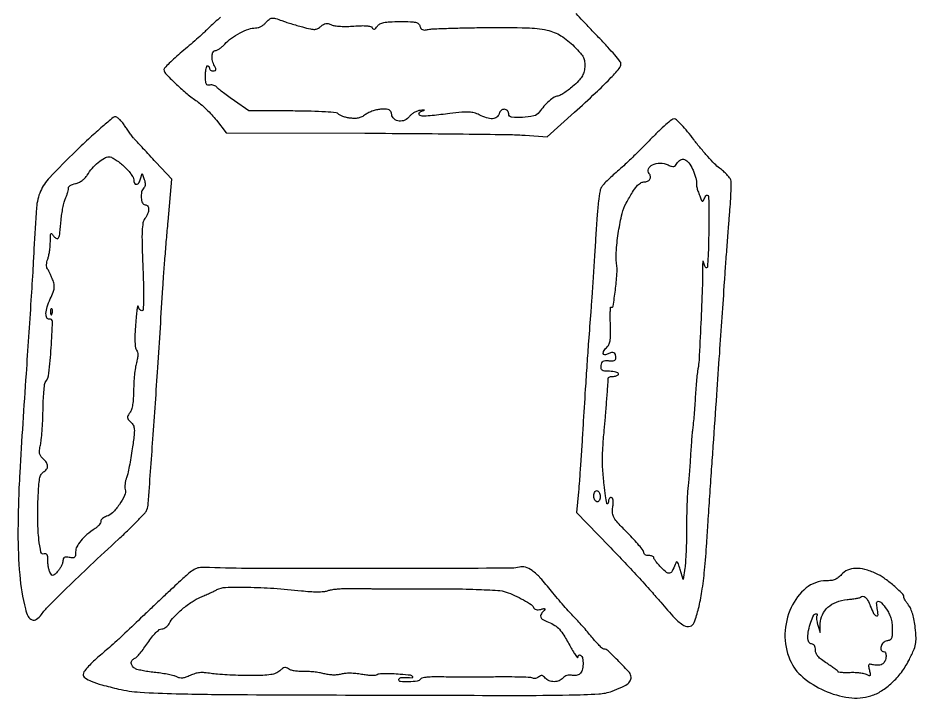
# Model space of a CAD drawing. Extents: x 0 to 5034, y 0 to 2560.
# Drawn here: x 2225.2 to 2580.9, y 485.6 to 755 of the extents above; entities that cross this region are included whole.
import ezdxf

# ---------------------------------------------------------------- set-up
doc = ezdxf.new("R2010")
doc.units = 0

msp = doc.modelspace()

# ---------------------------------------------------------------- linework, layer by layer
for points in [[(2437.992895, 759.90542, -0.000177), (2386.008207, 759.953946, -0.000912)], [(2305.371188, 755.229269, 0.003566), (2303.185588, 753.276902, 0.003597), (2301.217311, 751.467313, 0.009988), (2299.868981, 750.158341, -0.013296), (2298.404679, 748.75548, -0.003259), (2295.919623, 746.527693, -0.003336), (2293.037431, 744.011649, -0.003325), (2290.118981, 741.531677, 0.008261), (2287.391068, 739.16685, 0.012301), (2285.091201, 737.001218, 0.007395), (2283.257198, 735.13264, 0.192649), (2283, 734.489885, 0.193116), (2283.616534, 732.953138, 0.010227), (2287.416963, 729.138444, 0.016945), (2291.685041, 725.296279, 0.026126), (2295.647127, 722.30422, -0.029255), (2297.518296, 720.872705, -0.014302), (2299.736904, 718.846301, -0.014135), (2301.930347, 716.601262, -0.019884), (2303.746147, 714.470423), (2307.698038, 709.440846), (2362.599019, 709.289456, -0.001079), (2384.255356, 709.183021, -0.001443), (2403.903067, 708.987371, -0.001), (2420.381519, 708.742768, -0.015036), (2426.113549, 708.473671), (2434.727098, 707.809276), (2445.578512, 717.593986, 0.0047), (2453.951476, 725.287808, 0.013625), (2459.54502, 730.8191, 0.01336), (2463.277736, 734.931592, 0.177028), (2463.987534, 736.817995, 0.173171), (2463.702117, 737.641898, 0.006028), (2461.515765, 740.299168, 0.010605), (2458.790407, 743.395599, 0.007144), (2455.555495, 746.817995, -0.002996), (2452.162926, 750.348057, -0.003395), (2448.952395, 753.77533, -0.003094), (2446.262363, 756.722716, -0.018709)]]:
    msp.add_lwpolyline(points, format="xyb")
for points in [[(2329.6849, 753.904071, 0.013599), (2331.130293, 753.386179, 0.00462), (2333.257519, 752.71035, 0.00459), (2335.622376, 752.006706, 0.005267), (2337.893889, 751.379301, 0.009735), (2341.085629, 750.599978, 0.063861), (2342.722666, 750.448175, 0.11355), (2343.909056, 750.765322, 0.062135), (2345.147951, 751.633894, -0.044415), (2346.188241, 752.419473, -0.102717), (2347.102411, 752.756597, -0.101583), (2348.081744, 752.703774, -0.042819), (2349.329191, 752.25978, 0.073058), (2350.653164, 751.876672, 0.01894), (2352.867763, 751.659084, 0.018554), (2355.47678, 751.599175, 0.01649), (2358.188285, 751.727042, -0.011717), (2361.173721, 751.896397, -0.030982), (2363.311642, 751.835, -0.042643), (2364.774414, 751.575027, -0.191308), (2365.459157, 751.066085, 0.109159), (2365.874741, 750.638385, 0.222488), (2366.327987, 750.572448, 0.130375), (2366.854435, 750.897151, 0.031878), (2367.512675, 751.686447, -0.111525), (2368.55311, 752.594005, -0.072666), (2370.056583, 753.142955, -0.040733), (2372.394049, 753.433308, -0.009444), (2376.35776, 753.525577, -0.007167), (2380.604996, 753.483325, -0.050417), (2382.654377, 753.225748, -0.122464), (2383.763252, 752.663186, -0.151599), (2384.372201, 751.684704, 0.078445), (2384.760449, 750.79713, 0.158481), (2385.343895, 750.318009, 0.11372), (2386.24362, 750.185049, 0.030662), (2387.681115, 750.389168, -0.040143), (2389.611339, 750.626056, -0.002218), (2395.693828, 750.853872, -0.003421), (2402.942026, 751.043528, -0.002494), (2411, 751.159004, -0.007654), (2426.773321, 751.064892, -0.048145), (2434.757842, 750.122456, -0.086691), (2440.218374, 747.899207, -0.058296), (2445.483888, 743.675371, -0.014332), (2447.930932, 741.04661, -0.063679), (2449.109299, 739.30094, -0.090092), (2449.603422, 737.626046, -0.046476), (2449.634755, 735.434121, -0.049254), (2449.266468, 733.375406, -0.070749), (2448.517746, 731.683876, -0.05559), (2447.182933, 729.995708, -0.01948), (2444.920398, 727.880581, -0.015318), (2443.116457, 726.41538, -0.019119), (2441.351689, 725.173306, -0.017645), (2439.819284, 724.255228, -0.121813), (2438.978969, 724.029842, 0.142873), (2437.575838, 723.590505, 0.032159), (2435.565364, 722.05717, 0.031981), (2433.465303, 719.980497, 0.031931), (2431.646035, 717.651902, -0.188198), (2429.466264, 716.162644, -0.043152), (2424.968319, 715.523833, -0.044269), (2420.700557, 715.667501, -0.375269), (2419.518787, 716.986305, 0.185347), (2419.020489, 718.23688, 0.204982), (2417.837904, 718.76602, 0.18012), (2416.515183, 718.298043, 0.155881), (2415.722914, 717.048424, -0.169875), (2414.791503, 715.664278, -0.146183), (2413.137388, 715.057414, -0.093631), (2410.781242, 715.354418, -0.041308), (2407.871684, 716.566355, 0.053464), (2405.893189, 717.334706, 0.055219), (2403.818303, 717.655245, 0.03372), (2400.983769, 717.585881, 0.00754), (2396.171344, 717.069172, -0.002892), (2389.222224, 716.257633, -0.024774), (2386.097635, 716.067001, -0.067966), (2384.511358, 716.26524, -0.339942), (2384, 716.930449, -0.160334), (2384.127728, 717.318529, -0.06821), (2384.514062, 717.715253, -0.057662), (2385.080478, 718.060393, -0.047191), (2385.75, 718.295533, 0.037523), (2386.142566, 718.424949, 0.798153), (2386.130868, 718.493143, 0.039916), (2385.633205, 718.480147, 0.005324), (2384.589125, 718.357909, 0.054467), (2383.369319, 718.06454, 0.040908), (2382.111548, 717.492838, 0.041812), (2381.004055, 716.748156, 0.071181), (2380.242432, 715.935733, -0.137553), (2378.457322, 714.47321, -0.131568), (2376.139718, 714.119689, -0.148417), (2374.152509, 714.971475, -0.184536), (2373.184761, 716.717096, 0.071638), (2372.850701, 717.860413, 0.167279), (2372.245251, 718.49897, 0.108158), (2371.178669, 718.788464, 0.021346), (2369.184761, 718.802165, 0.042359), (2367.577572, 718.607583, 0.028609), (2365.793227, 718.12841, 0.028865), (2364.109006, 717.461039, 0.049851), (2362.81346, 716.693929, -0.041599), (2361.322916, 715.777876, -0.064482), (2359.900677, 715.276167, -0.060612), (2358.334244, 715.135959, -0.032279), (2356.394375, 715.323428, -0.022463), (2354.918324, 715.631552, -0.027224), (2353.569674, 716.056356, -0.027556), (2352.498248, 716.528004, -0.137722), (2352.019819, 716.967932, 0.23734), (2351.260315, 717.434807, 0.005482), (2346.928205, 717.756599, 0.009895), (2341.349167, 717.998832, 0.004467), (2334.026869, 718.106249), (2316.67593, 718.205769), (2310.952248, 722.112719, -0.006543), (2308.676427, 723.710233, -0.007773), (2306.571776, 725.279413, -0.006862), (2304.8388, 726.652185, -0.048642), (2304.077515, 727.4066, 0.080621), (2303.50811, 727.903171, 0.061005), (2302.754648, 728.252768, 0.06107), (2301.940033, 728.409924, 0.08127), (2301.190505, 728.339567, -0.117597), (2300.316682, 728.320637, -0.231343), (2299.783541, 728.740549, -0.09821), (2299.516863, 729.771292, -0.014346), (2299.454545, 731.942802, -0.017924), (2299.510316, 733.498021, -0.029137), (2299.681534, 734.808198, -0.029094), (2299.925571, 735.778578, -0.327578), (2300.227273, 736, -0.128541), (2300.52196, 735.922969, -0.100726), (2300.773011, 735.70625, -0.089144), (2300.941817, 735.382061, -0.075707), (2301, 735, 0.151449), (2301.118227, 734.618632, 0.098371), (2301.45096, 734.29375, 0.081304), (2301.94822, 734.074604, 0.063296), (2302.535184, 734, 0.06691), (2303.247145, 734.095703, 0.26886), (2303.54359, 734.396412, 0.1627), (2303.505731, 734.939385, 0.024808), (2303.035184, 735.934259, -0.060666), (2302.247894, 737.962783, -0.074358), (2302.043955, 739.983423, -0.106376), (2302.434997, 741.454508, -0.281887), (2303.325686, 742, 0.122515), (2303.993275, 742.166072, 0.02954), (2304.974094, 742.762962, 0.028569), (2306.050239, 743.603137, 0.024964), (2307.075686, 744.597318, -0.050272), (2309.706009, 746.901387, -0.033598), (2313.117398, 749.001127, -0.033851), (2316.567061, 750.528839, -0.087528), (2319.237921, 751, 0.071656), (2320.250492, 751.145863, 0.043659), (2321.377757, 751.5875, 0.042851), (2322.441895, 752.234539, 0.057748), (2323.267972, 753, -0.040482), (2324.647563, 754.369639, -0.141149), (2325.781827, 754.876732, -0.108925), (2327.182344, 754.768639, -0.01931)], [(2248.186323, 702.282955, 0.009802), (2237.672438, 691.694269, 0.089223), (2234.099095, 686.290708, 0.082474), (2232.508447, 679.838896, 0.007766), (2231.500449, 663.5, -0.003451), (2231.095731, 655.868968, -0.000823), (2230.314186, 643.184375, -0.000846), (2229.367853, 628.617969, -0.000837), (2228.368733, 614, 0.00329), (2225.882935, 574.805086, 0.01352), (2225.17583, 551.019192, 0.022232), (2225.870331, 534.403915, 0.039124), (2228.118954, 520.852823, 0.058807), (2229.227346, 517.909237, 0.193193), (2230.770596, 516.578714, 0.237155), (2232.568055, 516.824468, 0.08525), (2234.472851, 518.677695, -0.038082), (2237.279788, 521.975543, -0.003924), (2244.536411, 529.17819, -0.004537), (2253.824421, 538.090224, -0.002727), (2265, 548.505838, 0.006117), (2269.075878, 552.356515, 0.008447), (2272.632344, 555.918136, 0.005719), (2275.513842, 558.972138, 0.096581), (2276.237766, 560.146708, 0.071817), (2276.760611, 562.525093, 0.000326), (2278.617762, 588.1493, 0.001605), (2280.562052, 616.494398, 0.001172), (2282.547392, 648, -0.003422), (2282.870783, 652.788404, -0.001212), (2283.397163, 659.637468, -0.001203), (2284.01163, 667.157019, -0.001416), (2284.630958, 674.276486), (2286.138224, 691.052972), (2279.819112, 697.825308, -0.000037), (2277.266682, 700.561214, -0.000042), (2274.822965, 703.181429, -0.000038), (2272.74818, 705.406788, -0.000239), (2271.6846, 706.548822, -0.01985), (2270.833651, 707.539497, -0.008037), (2269.750416, 708.952933, -0.007937), (2268.632228, 710.512757, -0.009997), (2267.649431, 711.993078, 0.024655), (2266.689081, 713.351456, 0.028252), (2265.639564, 714.545215, 0.029149), (2264.648111, 715.441161, 0.122178), (2263.924451, 715.776033, 0.22435), (2262.938386, 715.523052, 0.004054), (2258.680476, 711.932016, 0.009225), (2253.750377, 707.544822, 0.005923)], [(2476, 707.174583, -0.005203), (2472.73443, 703.842867, -0.004065), (2469.121785, 700.291188, -0.004111), (2465.703681, 697.038946, -0.010005), (2463.116716, 694.713058, 0.007363), (2460.956138, 692.791072, 0.008031), (2458.915709, 690.860225, 0.007605), (2457.22275, 689.154743, 0.038892), (2456.374922, 688.124888, 0.111632), (2455.711274, 686.504261, 0.011138), (2455.105815, 682.330309, 0.011331), (2454.536444, 676.60463, 0.004696), (2454.01512, 668.842672, -0.001187), (2453.558837, 661.252988, -0.000853), (2453.014469, 652.77566, -0.000861), (2452.46863, 644.707832, -0.001857), (2452.014719, 638.5, 0.000769), (2451.143009, 626.924599, 0.001543), (2450.496804, 617.779102, 0.00135), (2449.855254, 607.885793, 0.000458), (2448.974608, 593.5, -0.00114), (2448.505456, 586.003775, -0.001077), (2447.993375, 578.365023, -0.001069), (2447.510835, 571.601926, -0.00376), (2447.158324, 567.253269), (2446.427372, 559.006538), (2459.294471, 545.753269, -0.003816), (2464.776341, 540.019973, -0.003033), (2470.609627, 533.749398, -0.003066), (2475.945594, 527.871247, -0.007685), (2479.745461, 523.5, 0.013631), (2485.309371, 517.251088, 0.06923), (2488.931219, 514.335268, 0.205588), (2491.331736, 514.01152, 0.238368), (2493.019312, 515.550793, 0.032317), (2494.718672, 521.069579, 0.01958), (2496.043098, 527.777202, 0.015413), (2497.097804, 536.173198, 0.007395), (2497.958757, 547, -0.000454), (2498.496601, 555.203074, -0.00023), (2499.187762, 565.528125, -0.000229), (2499.910928, 576.184564, -0.000341), (2500.553757, 585.5, 0.000084), (2501.958003, 605.698005, 0.000157), (2503.086232, 622.039778, 0.000184), (2504.069275, 636.421572, 0.000197), (2505.020805, 650.5, -0.001114), (2505.503905, 657.458059, -0.000827), (2506.067434, 665.142846, -0.000835), (2506.623348, 672.393291, -0.001889), (2507.074104, 677.8799, 0.005712), (2507.407477, 682.357004, 0.007828), (2507.598294, 686.392859, 0.00536), (2507.668687, 689.765013, 0.086975), (2507.48492, 690.8799, 0.089836), (2507.024175, 691.692, 0.019062), (2505.93093, 692.905346, 0.01937), (2504.536083, 694.232577, 0.017337), (2502.991515, 695.5, -0.03539), (2501.068425, 697.197728, -0.010624), (2498.388837, 700.042187, -0.010592), (2495.509027, 703.371488, -0.011299), (2492.835941, 706.75, 0.01121), (2490.336365, 709.910369, 0.016263), (2487.980061, 712.574724, 0.011838), (2485.935914, 714.639749, 0.19513), (2485.053187, 714.993742, 0.169141), (2484.127419, 714.66716, 0.009535), (2481.753124, 712.694282, 0.013767), (2478.986269, 710.168291, 0.009594)], [(2266.997119, 696.383638, -0.023783), (2268.529413, 694.860904, -0.027965), (2269.824154, 693.276263, -0.028669), (2270.748377, 691.840098, -0.129338), (2271, 690.883638, 0.111037), (2271.309068, 689.509068, 0.318737), (2272.116443, 689.056028, 0.22628), (2273.083216, 689.649869, 0.07995), (2273.756344, 691.176261), (2274.325449, 693.352521), (2275.193208, 691.006745, -0.040729), (2275.485645, 689.96189, -0.059983), (2275.553806, 689.01238, -0.072088), (2275.39927, 688.217785, -0.112821), (2275.030484, 687.630484, 0.144736), (2274.164156, 686.03682, 0.070401), (2274.000931, 683.704703, 0.08025), (2274.475447, 681.685838, 0.303808), (2275.5, 681, -0.23996), (2276.511324, 680.484991, -0.16092), (2276.914622, 679.224516, -0.098375), (2276.536979, 677.413319, -0.061493), (2275.448377, 675.531765, 0.11981), (2274.687064, 673.774642, 0.032046), (2274.361461, 670.723231, 0.017304), (2274.323305, 665.722012, 0.003009), (2274.634887, 656.281765, -0.003531), (2274.890413, 648.286494, -0.012107), (2274.893916, 643.089353, -0.009325), (2274.741697, 639.48333, -0.396505), (2274.228031, 639, -0.144727), (2273.78677, 639.130457, -0.075795), (2273.354843, 639.514063, -0.065084), (2272.996954, 640.080745, -0.055936), (2272.774013, 640.75, 0.799177), (2272.58191, 640.752405, 0.022867), (2272.315371, 639.359803, 0.012047), (2272.01763, 636.875725, 0.005226), (2271.735956, 633.559968, 0.00912), (2271.518961, 629.692917, 0.018418), (2271.515958, 626.641757, 0.019008), (2271.685102, 624.355845, 0.146243), (2272.101105, 623.378176, -0.113412), (2272.497584, 622.591557, -0.061797), (2272.625077, 621.512156, -0.045414), (2272.489052, 620.108905, -0.020868), (2272.071414, 618.318208, 0.03124), (2271.660463, 616.374915, 0.011207), (2271.311625, 613.565349, 0.011067), (2271.065843, 610.45999, 0.012878), (2270.973774, 607.5, -0.014467), (2270.866291, 604.365095, -0.025769), (2270.570813, 601.801029, -0.031142), (2270.110421, 599.821583, -0.08945), (2269.47492, 598.568065, 0.032423), (2268.720106, 597.423011, 0.157199), (2268.562814, 596.670828, 0.150799), (2268.871564, 595.950719, 0.029104), (2269.862687, 594.9133, -0.0883), (2270.843208, 593.609009, -0.1033), (2271.24456, 592.116025, -0.044304), (2271.168624, 589.729234, -0.004978), (2270.463031, 584.345235, -0.006703), (2269.908479, 580.76505, -0.007429), (2269.275054, 577.322001, -0.006952), (2268.650725, 574.402838, -0.037723), (2268.172622, 572.857322, 0.036597), (2267.811889, 571.70044, 0.029034), (2267.588979, 570.409966, 0.029856), (2267.523532, 569.183256, 0.062427), (2267.648302, 568.236894, -0.177361), (2267.418938, 565.837242, -0.039858), (2265.323859, 562.228814, -0.040875), (2262.629575, 558.947121, -0.136903), (2260.25, 557.554295, 0.053432), (2259.389451, 557.226242, 0.061385), (2258.660937, 556.734669, 0.07102), (2258.166252, 556.162379, 0.143725), (2258, 555.595958, -0.122575), (2257.843463, 554.967016, -0.044731), (2257.339063, 554.192533, -0.041028), (2256.610926, 553.408866, -0.038541), (2255.75, 552.736468, 0.027845), (2252.494254, 550.303855, 0.044773), (2250.049666, 547.852151, 0.055116), (2248.503373, 545.514196, 0.119113), (2248, 543.431172, -0.030925), (2247.910076, 541.978656, -0.184179), (2247.560262, 541.319549, -0.194339), (2246.872989, 541.080532, -0.034935), (2245.5, 541.244751, 0.033011), (2244.272137, 541.396401, 0.132709), (2243.538781, 541.242398, 0.193226), (2243.137799, 540.783534, 0.084308), (2243, 539.972112, -0.08117), (2242.86335, 539.135905, -0.031207), (2242.418468, 538.04231, -0.029894), (2241.777966, 536.893273, -0.032393), (2241.020315, 535.860784, -0.017012), (2239.888006, 534.6002, -0.131793), (2239.216034, 534.194787, -0.249279), (2238.652856, 534.31354, -0.071137), (2238.035628, 535, -0.070817), (2237.647609, 535.805502, -0.025118), (2237.321347, 537.04549, -0.024338), (2237.095131, 538.461714, -0.026297), (2237.015313, 539.856989, 0.020561), (2236.941772, 541.465861, 0.097162), (2236.687324, 542.349031, 0.217315), (2236.232896, 542.708016, 0.152933), (2235.573224, 542.666472, -0.458536), (2234.296035, 543.353382, -0.026641), (2233.476346, 548.299913, -0.024708), (2233.039972, 555.381457, -0.012075), (2233.14865, 564.429809, -0.006382), (2233.402772, 569.620127, -0.03311), (2233.768596, 572.465179, -0.065468), (2234.339072, 574.159221, -0.152519), (2235.25, 575.120941, 0.097553), (2236.49624, 576.179829, 0.176117), (2236.916646, 577.434365, 0.144275), (2236.458859, 578.854279, 0.059264), (2235.11649, 580.394578, -0.056746), (2234.194468, 581.441892, -0.10494), (2233.755585, 582.481755, -0.080427), (2233.716476, 583.795831, -0.023284), (2234.075541, 585.799566, 0.030456), (2234.412883, 587.851012, 0.006985), (2234.722057, 591.350497, 0.007196), (2234.964335, 595.400127, 0.006962), (2235.093275, 599.5, -0.006599), (2235.213213, 603.403934, -0.009481), (2235.430552, 606.85625, -0.005808), (2235.699981, 609.730994, -0.131643), (2235.995463, 610.5, 0.130193), (2237.4292, 614.199824, 0.011402), (2238.320769, 624.309326, 0.007495), (2238.840604, 634.662142, 0.480956), (2237.639389, 635.693333, -0.33634), (2236.625811, 636.197652, -0.126451), (2236.276568, 637.847318, -0.06557), (2236.745506, 640.51675, -0.033653), (2237.98287, 643.686945, 0.016014), (2239.117004, 646.315169, 0.064291), (2239.543993, 648.008931, 0.084074), (2239.46971, 649.517228, 0.040011), (2238.899293, 651.381405, 0.010048), (2238.363997, 652.658103, 0.009976), (2237.776603, 653.91537, 0.009872), (2237.21968, 654.993637, 0.037846), (2236.810907, 655.628363, -0.125778), (2236.548055, 656.254303, -0.047844), (2236.49875, 657.206891, -0.04283), (2236.643342, 658.317102, -0.037068), (2236.978505, 659.443463, 0.03717), (2237.371074, 660.763734, 0.016471), (2237.699936, 662.552992, 0.016197), (2237.925302, 664.479744, 0.021015), (2238, 666.256229, -0.004931), (2238.025336, 668.825187, -0.140755), (2238.218944, 669.452406, -0.491169), (2238.578615, 669.480738, -0.025465), (2239.42858, 668.44113, 0.128325), (2240.513109, 667.562152, 0.418267), (2241.289122, 667.859993, 0.076526), (2241.813056, 669.835357, 0.006731), (2242.295016, 675, -0.016467), (2242.557815, 677.325697, -0.013896), (2242.984797, 679.765625, -0.014122), (2243.499367, 681.970477, -0.03741), (2244.027209, 683.5, 0.01681), (2244.509533, 684.73084, 0.018715), (2244.889406, 685.948369, 0.018376), (2245.13447, 687.003282, 0.086736), (2245.145902, 687.622107, -0.230018), (2245.290941, 688.094991, -0.067679), (2245.894593, 688.589028, -0.052801), (2246.815879, 689.028632, -0.035593), (2247.940152, 689.33803, 0.060584), (2249.25529, 689.771542, 0.046626), (2250.558409, 690.539654, 0.045855), (2251.719766, 691.553017, 0.05311), (2252.614092, 692.715924, -0.041814), (2254.564644, 695.374158, -0.038435), (2256.982084, 697.752982, -0.039962), (2259.397217, 699.479477, -0.135294), (2261.247119, 699.995033, -0.11814), (2262.168248, 699.777076, -0.023321), (2263.656868, 698.936234, -0.023528), (2265.336466, 697.767701, -0.019957)], [(2492.361149, 695.042501, -0.015102), (2493.014105, 693.43258, -0.017678), (2493.532219, 691.867845, -0.016826), (2493.875654, 690.527074, -0.095077), (2493.895877, 689.792501, 0.052869), (2493.860896, 689.173145, 0.024121), (2493.939841, 688.36561, 0.023565), (2494.105951, 687.51476, 0.029904), (2494.342281, 686.75, -0.001498), (2494.638986, 685.953312, -0.000884), (2494.988862, 685, -0.000884), (2495.334943, 684.046618, -0.001514), (2495.619801, 683.25, 0.060825), (2495.999477, 682.487295, 0.411277), (2496.372827, 682.408877, 0.135888), (2496.813319, 682.903751, 0.010949), (2497.555667, 684.5, -0.351588), (2498.158639, 684.814843, -0.331651), (2498.629207, 684.294658, -0.023479), (2498.79428, 680.853779, -0.001876), (2498.769121, 671.75, -0.004544), (2498.67488, 665.7108, -0.007564), (2498.472315, 660.626562, -0.002285), (2498.214015, 656.291876, -0.395565), (2497.902807, 656, -0.223125), (2497.580413, 656.151406, -0.0523), (2497.240596, 656.660938, -0.044098), (2496.936874, 657.38835, -0.030917), (2496.720911, 658.25, 0.136384), (2496.571149, 658.556219, 0.628433), (2496.434014, 658.517187, 0.036938), (2496.345433, 657.611888, 0.007522), (2496.331488, 656, -0.01091), (2496.207874, 647.987328, -0.002303), (2495.62255, 634.009385, -0.00112), (2494.911582, 619.420742, -0.038464), (2494.471927, 616, 0.0238), (2494.240596, 614.539846, 0.004052), (2493.955377, 611.7375, 0.004414), (2493.675875, 608.437576, 0.00392), (2493.442348, 605, -0.002892), (2493.208673, 601.45236, -0.002692), (2492.928793, 597.821875, -0.002682), (2492.645333, 594.597516, -0.009108), (2492.410982, 592.5, 0.00938), (2492.183947, 590.457898, 0.003157), (2491.927571, 587.471875, 0.00314), (2491.685539, 584.16474, 0.003592), (2491.496724, 581, -0.00369), (2491.30468, 577.791753, -0.00299), (2491.052682, 574.352839, -0.003021), (2490.782153, 571.184116, -0.007814), (2490.537545, 568.903282, 0.017366), (2490.318068, 566.40814, 0.004303), (2490.135857, 562.307136, 0.004396), (2490.008885, 557.606173, 0.004395), (2489.964574, 552.903282, -0.005157), (2489.913173, 548.207495, -0.005203), (2489.764937, 543.527839, -0.005082), (2489.551995, 539.45513, -0.020934), (2489.295081, 537), (2488.632797, 532.5), (2487.430015, 536.5, 0.007357), (2486.722445, 538.733401, 0.114682), (2486.305842, 539.413066, 0.473286), (2485.916313, 539.377302, 0.057095), (2485.458382, 538.5, -0.028493), (2484.269881, 535.866813, -0.218974), (2483.225573, 535.05849, -0.231236), (2481.971001, 535.348172, -0.031676), (2479.93851, 537.22176, -0.012823), (2478.813055, 538.461587, -0.017247), (2477.863187, 539.643568, -0.014398), (2477.146855, 540.660531, -0.147268), (2477, 541.148314, 0.216517), (2476.851962, 541.47415, 0.078991), (2476.4125, 541.749817, 0.060068), (2475.765768, 541.937605, 0.040673), (2475, 542, -0.061094), (2474.235214, 542.093797, -0.079647), (2473.5875, 542.369963, -0.097493), (2473.153885, 542.779101, -0.156269), (2473, 543.25945, 0.165659), (2472.741048, 544.019581, 0.00886), (2471.126275, 546.039487, 0.013097), (2469.065157, 548.39755, 0.009108), (2466.621361, 550.954818, -0.0071), (2462.757875, 554.965325, -0.058106), (2461.249641, 557.006136, -0.109841), (2460.692383, 558.797692, -0.054074), (2460.75303, 561.195368, 0.02029), (2460.906183, 562.841734, 0.053569), (2460.841364, 564.022242, 0.093194), (2460.579623, 564.74435, 0.265273), (2460.131669, 565, 0.145653), (2459.700111, 564.871559, 0.099263), (2459.332428, 564.510417, 0.083301), (2459.084611, 563.970459, 0.066111), (2459, 563.333333, -0.160172), (2458.744588, 562.556483, -0.634062), (2458.396689, 562.625078, -0.028133), (2457.820231, 565.627471, -0.009395), (2457.308425, 570.072008, -0.006457), (2456.803736, 576.142756, -0.018061), (2456.658964, 580.410205, -0.016955), (2456.818379, 584.822678, -0.005138), (2457.355693, 591.5, 0.002035), (2457.819556, 596.849092, 0.001298), (2458.317488, 603.072896, 0.001183), (2458.751752, 608.862224, 0.005326), (2458.961565, 612.25, -0.228551), (2459.118981, 612.537747, -0.067168), (2459.57621, 612.779688, -0.052595), (2460.231281, 612.945186, -0.035608), (2461, 613, 0.048028), (2461.765418, 613.073693, 0.068025), (2462.4125, 613.29375, 0.088204), (2462.848523, 613.618118, 0.191087), (2463, 614, 0.28046), (2462.765065, 614.385893, 0.051022), (2461.951444, 614.70625, 0.041827), (2460.798246, 614.927483, 0.02649), (2459.430449, 615, -0.017831), (2457.41706, 615.071826, -0.134357), (2456.526717, 615.385203, -0.221672), (2456.150873, 616.028192, -0.058505), (2456.180449, 617.25, -0.057256), (2456.473458, 618.371895, -0.161382), (2456.982784, 618.989184, -0.134801), (2457.826211, 619.24358, -0.035355), (2459.25, 619.178434, 0.033166), (2460.471056, 619.117213, 0.090007), (2461.317863, 619.285118, 0.14614), (2461.813327, 619.674032, 0.154992), (2462, 620.261768, 0.074439), (2461.80032, 621.595565, 0.198599), (2461.200281, 622.323619, 0.183988), (2460.222685, 622.446945, 0.06333), (2458.868517, 621.929632, -0.099112), (2457.565586, 621.535397, -0.41156), (2456.991135, 622.004343, -0.179396), (2457.290318, 623.177466, -0.045199), (2458.573921, 624.716778, 0.10419), (2459.322223, 625.864513, 0.057465), (2459.747052, 627.492032, 0.035864), (2459.911223, 629.873444, 0.010426), (2459.823921, 633.553234, -0.007635), (2459.743043, 636.312481, -0.013828), (2459.773804, 638.570995, -0.009179), (2459.878245, 640.32041, -0.562774), (2460.108178, 640.436518, 0.538731), (2460.886166, 640.793997, 0.006899), (2461.77002, 647.158982, 0.014441), (2462.376952, 653.508177, 0.0452), (2462.274493, 657.791416, -0.048489), (2462.181191, 663.167161, -0.01972), (2463.050809, 670.441491, -0.01887), (2464.444593, 677.455797, -0.069579), (2466.086709, 681.654378, -0.008457), (2468.59229, 685.943787, -0.037564), (2470.289083, 688.317152, -0.06993), (2471.683451, 689.578608, -0.150052), (2473.055993, 690, 0.093548), (2474.523698, 690.277027, 0.160719), (2475.472826, 691.063286, 0.186996), (2475.685162, 692.164149, 0.129096), (2475.143292, 693.327343, -0.282031), (2474.872401, 695.209541, -0.187364), (2476.447087, 696.810021, -0.110774), (2479.537708, 697.444376, -0.102688), (2482.696604, 696.728467, 0.026589), (2484.060053, 696.192784, 0.121649), (2484.901877, 696.126068, 0.165005), (2485.537642, 696.465245, 0.060937), (2486.145643, 697.295766, -0.133416), (2487.538543, 698.716599, -0.223054), (2489.173411, 698.866008, -0.146847), (2490.866755, 697.606823, -0.056128)], [(2238.078947, 638.416667, 0.018894), (2238.137993, 637.670344, 0.168741), (2238.279315, 637.37858, 0.470617), (2238.461564, 637.395823, 0.054073), (2238.683114, 637.8125, 0.051402), (2238.839148, 638.359369, 0.05415), (2238.876576, 638.916927, 0.060344), (2238.797407, 639.402231, 0.126455), (2238.604167, 639.729167, 0.296942), (2238.385309, 639.77538, 0.208169), (2238.200665, 639.592839, 0.077125), (2238.089945, 639.112848, 0.028489)], [(2455.6, 564.4, -0.042558), (2455.228399, 563.633609, -0.174049), (2454.8357, 563.309755, -0.217616), (2454.385865, 563.34744, -0.068424), (2453.834435, 563.765565, -0.095838), (2453.463091, 564.315045, -0.062864), (2453.25307, 565.05193, -0.060214), (2453.227527, 565.854809, -0.069594), (2453.4, 566.6, -0.042558), (2453.771601, 567.366391, -0.174049), (2454.1643, 567.690245, -0.217616), (2454.614135, 567.65256, -0.068424), (2455.165565, 567.234435, -0.095838), (2455.536909, 566.684955, -0.062864), (2455.74693, 565.94807, -0.060214), (2455.772473, 565.145191, -0.069594)], [(2289.526584, 532, 0.00193), (2286.615971, 529.299232, 0.000795), (2282.692621, 525.61875, 0.000787), (2278.496149, 521.657021, 0.001011), (2274.650231, 518, -0.000604), (2267.563682, 511.250516, -0.004906), (2264.285015, 508.195982, -0.006955), (2261.378333, 505.614035, -0.001909), (2256.728088, 501.628526, 0.016879), (2254.534492, 499.631553, 0.022236), (2252.682626, 497.659839, 0.020483), (2251.314631, 495.928285, 0.15822), (2251, 494.958893, 0.249127), (2251.725315, 493.593527, 0.050423), (2254.225011, 492.249257, 0.03183), (2258.407658, 490.821231, 0.009311), (2265, 489.160753, 0.041361), (2273.517064, 487.913127, 0.009867), (2287.832136, 487.29659, 0.004628), (2312.593649, 486.948589, 0.000517), (2369, 486.736242, 0.000398), (2422.521291, 486.632619, 0.004599), (2443.507632, 486.801695, 0.009481), (2455.161586, 487.223923, 0.073773), (2460.475481, 488.314688, 0.014404), (2464.274812, 489.825755, 0.057357), (2466.445489, 491.074178, 0.102825), (2467.589963, 492.354722, 0.132704), (2467.994604, 493.872445, 0.183231), (2467.304614, 495.674031, 0.010594), (2463.209488, 500.075249, 0.010344), (2458.926277, 504.308519, 0.192021), (2457.192132, 505, -0.185904), (2456.648449, 505.209382, -0.012063), (2455.399065, 506.395312, -0.016266), (2453.955341, 507.930224, -0.011333), (2452.423811, 509.75, 0.006888), (2450.722614, 511.808239, 0.00491), (2448.763358, 514.06794, 0.004957), (2446.851939, 516.186518, 0.010539), (2445.322894, 517.779156, -0.013153), (2443.687287, 519.500711, -0.004322), (2441.370034, 522.117025, -0.004302), (2438.847707, 525.065817, -0.004857), (2436.477651, 527.941596, 0.013913), (2432.046143, 533.124517, 0.048846), (2428.801427, 536.075086, 0.084338), (2426.155307, 537.426094, 0.153979), (2423.753721, 537.421834, -0.076558), (2420.895288, 536.976617, -0.000111), (2366.878063, 536.896911, -0.000662), (2317.87034, 536.900284, -0.010197), (2301, 537.267875, 0.023612), (2297.503688, 537.25027, 0.094827), (2295.43737, 536.741676, 0.06949), (2293.396765, 535.436061, 0.009055)], [(2551.325668, 534.48193, -0.047574), (2550.076998, 533.303926, -0.068836), (2548.765334, 532.546367, -0.063195), (2547.213286, 532.133365, -0.033476), (2545.223551, 532, 0.173771), (2537.330739, 529.171503, 0.113943), (2531.381546, 521.437241, 0.100639), (2528.952241, 510.97553, 0.108554), (2530.914788, 500.698791, 0.116922), (2535.962782, 493.886787, 0.070962), (2544.509287, 488.545454, 0.070359), (2554.300949, 485.767875, 0.109399), (2563.013106, 486.483982, 0.067286), (2567.175054, 488.41451, 0.045407), (2571.317747, 491.62592, 0.043169), (2575.039902, 495.749093, 0.044618), (2577.952705, 500.406822, 0.012814), (2579.85176, 504.398518, 0.055426), (2580.645644, 506.89667, 0.059643), (2580.842429, 509.420524, 0.01634), (2580.546847, 513.407145, 0.01893), (2580.128633, 516.280398, 0.025573), (2579.521129, 518.834341, 0.028912), (2578.773719, 520.930733, 0.066657), (2577.92458, 522.368751, -0.011788), (2577.187509, 523.352658, -0.015529), (2576.565345, 524.285278, -0.01296), (2576.096767, 525.082564, -0.127032), (2576, 525.457295, 0.201702), (2575.335868, 527.03664, 0.016509), (2571.96285, 530.126769, 0.022983), (2568.175986, 533.082098, 0.047744), (2564.929583, 534.946528, 0.041127), (2560.58403, 536.501773, 0.07404), (2556.831552, 536.930169, 0.093431), (2553.737048, 536.236681, 0.111605)], [(2337.423855, 528.074157, 0.011923), (2340.769742, 527.777905, 0.016253), (2343.79627, 527.681133, 0.016882), (2346.279378, 527.766338, 0.073949), (2347.709653, 528.07971, -0.045459), (2348.936246, 528.422438, -0.015577), (2350.762572, 528.699318, -0.015336), (2352.807686, 528.881072, -0.017132), (2354.785798, 528.927981, 0.001576), (2356.755676, 528.913409, 0.001461), (2358.776141, 528.910737, 0.001456), (2360.574144, 528.91885, 0.004906), (2361.75, 528.939122, -0.006448), (2362.73921, 528.953124, -0.004524), (2363.853125, 528.944446, -0.004565), (2364.91976, 528.916739, -0.009513), (2365.75, 528.871757, 0.017501), (2366.980653, 528.824782, 0.000675), (2371.539062, 528.816559, 0.001206), (2376.934536, 528.827123, 0.00085), (2383, 528.863935, -0.00411), (2395.881867, 528.858116, -0.006969), (2406.662675, 528.614312, -0.005726), (2415.210387, 528.203691, -0.066127), (2418.5, 527.565862, -0.026664), (2421.855513, 526.237706, -0.020133), (2425.389594, 524.44043, -0.015175), (2428.459108, 522.595973, -0.159575), (2429.371447, 521.474407, 0.135179), (2429.742912, 520.970391, 0.101144), (2430.362304, 520.659391, 0.078696), (2431.196659, 520.570061, 0.0467), (2432.188828, 520.713667, -0.010279), (2433.444393, 520.989848, -0.210102), (2433.814978, 520.907671, -0.42211), (2433.85219, 520.642758, -0.023218), (2433.25, 519.936044, 0.058274), (2432.248346, 518.578631, 0.244067), (2432.208522, 517.596638, 0.161332), (2433.036707, 516.722044, 0.024207), (2435.25, 515.668324, -0.041002), (2437.792881, 514.351286, -0.070548), (2439.612787, 512.816187, -0.046781), (2441.37811, 510.423909, -0.009612), (2444.001496, 505.873907, 0.009888), (2445.141352, 503.899464, 0.022334), (2446.098923, 502.463109, 0.042019), (2446.751897, 501.713564, 0.657714), (2446.981885, 501.809017, -0.082892), (2447.064075, 502.262637, -0.158782), (2447.288429, 502.551963, -0.179731), (2447.617762, 502.632771, -0.110072), (2448, 502.5, -0.212703), (2448.802906, 501.321503, -0.055069), (2448.964812, 498.974552, -0.054879), (2448.600034, 496.573945, -0.155645), (2447.697964, 495.164296, -0.083363), (2447.052009, 494.788952, -0.04879), (2446.185666, 494.55613, -0.047107), (2445.246438, 494.489436, -0.058197), (2444.378108, 494.611374, 0.074602), (2443.485971, 494.707062, 0.065585), (2442.562657, 494.545658, 0.066023), (2441.718417, 494.15243, 0.077736), (2441.057699, 493.569523, -0.123775), (2439.540184, 492.458951, -0.094627), (2437.515452, 492.055293, -0.095202), (2435.495269, 492.42654, -0.127306), (2433.989766, 493.512331, 0.048135), (2433.320865, 494.176537, 0.132396), (2432.719505, 494.446835, 0.148163), (2432.107329, 494.363667, 0.065973), (2431.411126, 493.926241, -0.061575), (2430.82895, 493.553307, -0.062552), (2430.176534, 493.335804, -0.068899), (2429.555518, 493.298953, -0.119378), (2429.066814, 493.458707, 0.128211), (2428.260762, 493.706763, 0.003056), (2424.300056, 493.854974, 0.006514), (2419.624886, 493.940368, 0.004355), (2414.273009, 493.921775, -0.001807), (2408.439265, 493.871782, -0.001551), (2402.29958, 493.860402, -0.001561), (2396.723516, 493.884774, -0.004486), (2392.853222, 493.948504, 0.011573), (2389.701964, 493.955722, 0.021078), (2387.133736, 493.793695, 0.019577), (2385.185517, 493.510589, 0.211514), (2384.544205, 493.071525, -0.225699), (2383.307954, 492.273424, -0.026989), (2379.97396, 492.021771, -0.025918), (2376.706903, 492.121293, -0.390315), (2376, 492.888889, -0.141463), (2376.096788, 493.224137, -0.104283), (2376.367188, 493.50303, -0.088234), (2376.772247, 493.682478, -0.069648), (2377.25, 493.731355, 0.007265), (2381.245511, 493.641071, 0.587947), (2381.493093, 494.077684, 0.234037), (2380.70293, 494.577291, 0.006322), (2376.5, 494.962416, 0.010211), (2373.355148, 495.14601, 0.014068), (2370.525548, 495.173623, 0.010664), (2368.194963, 495.081042, 0.142178), (2367.395482, 494.795089, -0.142522), (2366.677248, 494.538742, -0.021412), (2365.13101, 494.51266, -0.022592), (2363.253461, 494.64643, -0.017781), (2361.237667, 494.954927, 0.02208), (2359.007839, 495.276592, 0.021953), (2356.754023, 495.401162, 0.023232), (2354.713355, 495.329423, 0.049467), (2353.161486, 495.046314, -0.045458), (2351.662404, 494.760425, -0.030724), (2349.922206, 494.697466, -0.029431), (2348.092026, 494.851765, -0.030726), (2346.319301, 495.219218, 0.025377), (2344.541636, 495.607559, 0.013985), (2342.336712, 495.910112, 0.013913), (2340.07794, 496.092506, 0.02165), (2338.124826, 496.110977, -0.024925), (2336.347676, 496.139419, -0.026813), (2334.625495, 496.346127, -0.02768), (2333.178903, 496.682418, -0.102599), (2332.356069, 497.119452, 0.082176), (2331.565783, 497.581159, 0.143854), (2330.816308, 497.640498, 0.102507), (2329.97787, 497.275052, 0.029611), (2328.86862, 496.388012, -0.086502), (2327.311399, 495.40917, -0.058929), (2325.291325, 494.848198, -0.031929), (2322.193504, 494.570781, -0.006369), (2316.637377, 494.5, -0.007054), (2312.400172, 494.55978, -0.006512), (2308.051816, 494.739202, -0.006515), (2304.182895, 494.999947, -0.02147), (2301.6454, 495.314305, 0.021663), (2299.112688, 495.627084, 0.043859), (2297.105505, 495.610811, 0.049672), (2295.299491, 495.254048, 0.03721), (2293.407021, 494.522903, -0.024925), (2291.680824, 493.806823, -0.060129), (2290.334911, 493.501223, -0.077648), (2289.178244, 493.561223, -0.071266), (2288.057716, 493.969111, 0.060062), (2286.912098, 494.415324, 0.01273), (2284.820086, 494.896292, 0.013152), (2282.350657, 495.330921, 0.012155), (2279.796095, 495.648309, -0.010324), (2277.257311, 495.954306, -0.011669), (2274.835415, 496.354934, -0.010953), (2272.798431, 496.78735, -0.060761), (2271.75, 497.172979, -0.103039), (2270.550042, 498.14172, -0.15535), (2270.057937, 499.3809, -0.17992), (2270.400844, 500.545954, -0.141461), (2271.45833, 501.345636, 0.112684), (2272.22445, 501.859516, 0.013942), (2273.570231, 503.370405, 0.015888), (2275.082811, 505.287444, 0.012528), (2276.59991, 507.452625, -0.018191), (2278.229769, 509.723578, -0.030714), (2279.774954, 511.484308, -0.035137), (2281.133217, 512.672843, -0.163589), (2282.106396, 513, 0.095463), (2282.884466, 513.149919, 0.057428), (2283.714273, 513.59833, 0.054636), (2284.467289, 514.257871, 0.062811), (2285.019731, 515.036868, -0.06802), (2286.976408, 517.736195, -0.026936), (2290.323843, 520.879009, -0.027097), (2294.104878, 523.728634, -0.04975), (2297.5, 525.549335, 0.005345), (2299.213495, 526.280894, 0.0042), (2301.055188, 527.1091, 0.004247), (2302.754525, 527.908075, 0.01043), (2303.985746, 528.531718, -0.116218), (2307.31876, 529.412362, -0.01015), (2316.130888, 529.470674, -0.013274), (2326.515587, 529.052684, -0.011346)], [(2562.732135, 522, 0.025326), (2564.047841, 519.092393, 0.189346), (2565.164017, 518.111537, 0.531084), (2565.806044, 518.579366, 0.045251), (2565.5, 521, -0.051775), (2565.243472, 523.265627, -0.431823), (2565.909833, 523.905105, -0.203284), (2567.176693, 523.290703, -0.024845), (2569.13055, 520.816659, -0.041377), (2570.132786, 519.129674, -0.040703), (2570.849958, 517.291557, -0.038748), (2571.285859, 515.277889, -0.03113), (2571.448644, 513.066659, -0.01438), (2571.403414, 510.484331, -0.094418), (2571.103922, 509.230954, -0.17415), (2570.446986, 508.550303, -0.079468), (2569.25, 508.180449, 0.166821), (2567.869572, 507.476325, 0.120066), (2566.988815, 505.971516, 0.177754), (2567.072601, 504.606066, 0.297781), (2568, 504, -0.313901), (2568.75871, 503.471616, -0.104511), (2568.966389, 502.058168, -0.08112), (2568.581475, 500.370697, -0.123604), (2567.697964, 499.164296, -0.093876), (2567.029582, 498.79435, -0.047761), (2566.089465, 498.581287, -0.045136), (2565.044257, 498.542377, -0.050738), (2564.050612, 498.697016, 0.025094), (2562.689163, 498.980943, 0.269853), (2562.18452, 498.784208, 0.21603), (2562.039002, 498.205635, 0.016698), (2562.384857, 496.602743, -0.011805), (2562.738047, 495.040168, -0.191977), (2562.643187, 494.520798, -0.358208), (2562.267993, 494.395268, -0.031045), (2561.282209, 494.843964, 0.072878), (2560.287294, 495.200063, 0.019655), (2558.628211, 495.465947, 0.019469), (2556.699226, 495.6219, 0.019054), (2554.75, 495.628988, -0.010212), (2552.928623, 495.603408, -0.016977), (2551.394787, 495.665302, -0.01103), (2550.176024, 495.783081, -0.378957), (2549.998212, 495.982603, 0.229109), (2549.852758, 496.28074, 0.0063), (2548.675599, 497.1828, 0.011785), (2547.222299, 498.215252, 0.007666), (2545.498212, 499.341824, -0.020561), (2543.364331, 500.816045, -0.054223), (2542.011991, 502.086088, -0.077738), (2541.259773, 503.304045, -0.099855), (2541, 504.591824, 0.050628), (2540.899229, 505.58449, 0.088917), (2540.59428, 506.348637, 0.116226), (2540.113293, 506.826663, 0.138601), (2539.5, 507, -0.144574), (2538.868354, 507.186538, -0.122117), (2538.389977, 507.6965, -0.08643), (2538.094806, 508.536312, -0.041412), (2538, 509.679002, -0.05378), (2538.292888, 512.394161, -0.030392), (2539.194993, 515.583175, -0.02347), (2540.333459, 518.405855, -0.293109), (2541.259905, 519, -0.113654), (2541.545852, 518.934151, -0.184561), (2541.714243, 518.754519, -0.157474), (2541.734781, 518.483763, -0.079391), (2541.601555, 518.164319, 0.135717), (2541.454859, 517.661352, 0.027105), (2541.492797, 516.718038, 0.026843), (2541.660853, 515.591341, 0.022214), (2541.956585, 514.414319), (2542.828095, 511.5), (2542.914047, 515.062909, -0.103498), (2543.741399, 518.590367, -0.101437), (2545.916798, 521.519329, -0.091197), (2549.290411, 523.577967, -0.067199), (2553.559573, 524.585726, 0.008091), (2555.445251, 524.80124, 0.011535), (2557.110907, 525.058173, 0.007641), (2558.483288, 525.324097, 0.145698), (2558.862823, 525.529489, -0.187592), (2559.788254, 525.936698, -0.198329), (2560.718871, 525.599183, -0.090488), (2561.684911, 524.330555, -0.024012)]]:
    msp.add_lwpolyline(points, format="xyb", close=True)

doc.saveas('drawing.dxf')
